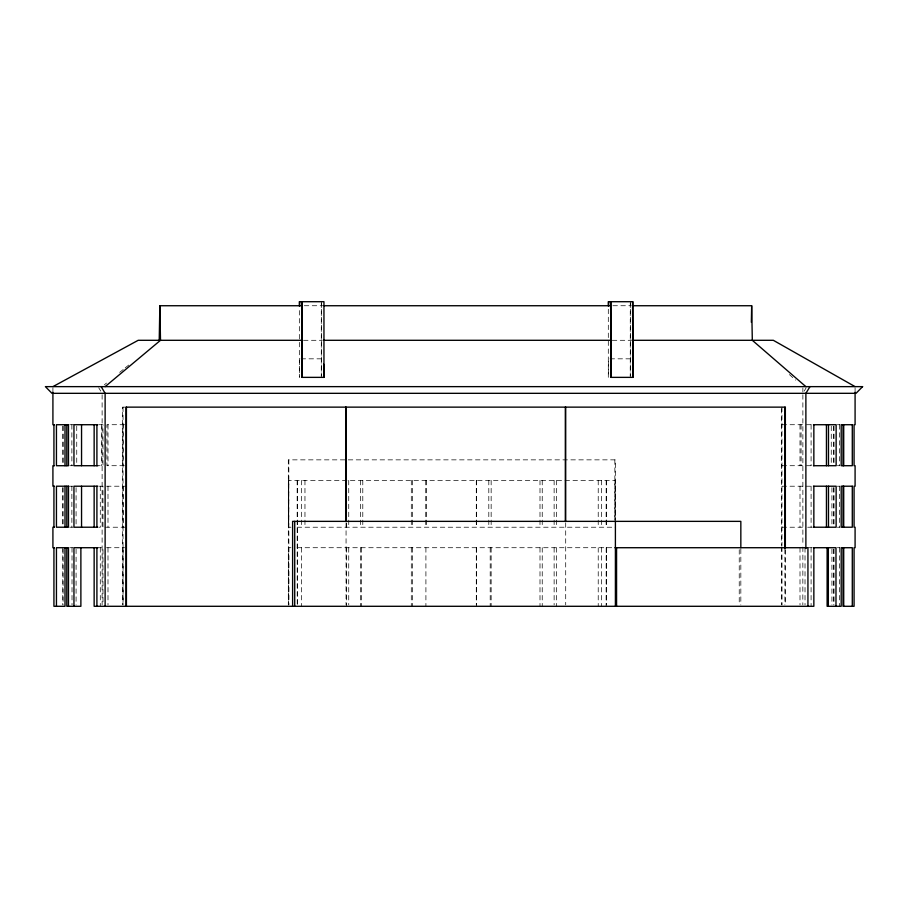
<?xml version="1.0" encoding="UTF-8"?>
<svg xmlns="http://www.w3.org/2000/svg" width="908" height="908" viewBox="0 0 908 908"><rect width="100%" height="100%" fill="white"/><g stroke="black" fill="none" stroke-linecap="round" stroke-linejoin="round"><path stroke-width="0.68" stroke-dasharray="4.54 3.41" d="M299.651 360.158L299.334 377.365L299.334 307.313M321.296 377.365L321.636 301.706M608.598 361.486L608.303 377.365L608.303 307.313M630.265 377.365L630.606 301.706M804.193 391.098L806.179 387.75M104.318 384.856L106.508 383.074M119.686 372.382L124.078 368.818M125.179 367.922L129.572 364.358M304.271 305.735L322.68 305.735M612.911 305.735L631.321 305.735M303.499 340.296L322.034 340.296M612.276 340.296L630.685 340.296M301.047 358.83L322.238 358.83M610.017 358.83L631.208 358.83M125.474 407.136L122.648 407.136L122.648 604.887M69.859 424.717L74.842 424.717M99.063 424.717L102.979 424.717L102.979 465.713L96.906 465.713M124.566 424.717L106.917 424.717L106.917 465.713L125.951 465.713M782.049 424.717L805.135 424.717M806.486 424.717L812.626 424.717M837.358 424.717L839.9 424.717M69.859 465.713L73.196 465.713M782.049 465.713L805.135 465.713M806.486 465.713L812.626 465.713M837.358 465.713L839.9 465.713M68.486 486.211L74.842 486.211M99.335 486.211L102.979 486.211L102.979 527.219L99.335 527.219M106.542 486.211L125.951 486.211M782.049 486.211L812.626 486.211M837.358 486.211L839.9 486.211M69.757 527.219L73.196 527.219M105.169 527.219L125.951 527.219M290.946 527.219L288.438 527.219L288.438 480.355L615.386 480.355L615.284 520.329L615.386 459.857L288.313 459.857L288.313 604.887M297.143 527.219L615.386 527.219M782.049 527.219L805.271 527.219M807.711 527.219L812.626 527.219M837.358 527.219L839.9 527.219M69.757 547.717L73.196 547.717M96.906 547.717L102.979 547.717L102.979 604.898M106.542 547.717L124.566 547.717M290.946 547.717L288.438 547.717L288.438 604.898M297.143 547.717L614.126 547.717M807.711 547.717L812.626 547.717M837.358 547.717L839.9 547.717M789.393 374.584L795.624 380.146M98.7 387.75L100.754 391.098M855.086 388.045L855.086 392.279M839.514 424.717L839.514 465.713M839.514 486.211L839.514 527.219M839.514 547.717L839.514 606.294M834.043 426.124L834.043 464.306M834.043 487.63L834.043 525.8M834.043 549.113L834.043 604.898M833.533 426.124L833.533 464.306M833.533 487.63L833.533 525.8M833.533 549.113L833.533 604.898M831.921 487.63L831.921 525.8M831.921 549.113L831.921 604.898M831.263 426.124L831.263 464.306M811.094 424.717L811.094 465.713M811.094 486.211L811.094 527.219M811.094 547.717L811.094 606.294M805.021 547.717L805.021 604.898M802.876 387.977L802.876 391.984M802.876 394.73L802.876 545.651M802.876 547.059L802.831 604.898M801.083 424.717L801.083 465.713M800.005 424.717L800.005 465.713M800.005 486.211L800.005 527.219M800.005 547.717L800.005 604.898M785.352 549.794L785.352 604.887M784.887 549.113L784.887 604.898M781.97 407.136L781.97 545.56M781.97 546.968L782.049 604.898M781.584 408.555L781.584 545.56M781.584 546.968L781.584 604.887M740.837 549.113L740.837 604.898M739.237 549.669L739.237 604.876M630.265 303.102L630.265 375.969M614.977 480.355L614.977 520.329M614.852 459.857L614.852 520.409M606.601 480.355L606.601 527.219M606.601 547.717L606.601 604.898M606.499 480.355L606.499 527.219M606.499 547.717L606.499 604.898M606.192 480.355L606.113 527.219M606.192 547.717L606.113 606.294M601.516 480.355L601.516 527.219M601.516 547.717L601.516 606.294M598.224 480.355L598.224 527.219M598.224 547.717L598.224 606.294M565.707 522.781L565.707 604.876M556.354 480.355L556.354 527.219M556.354 547.717L556.354 606.294M554.13 480.355L554.13 527.219M554.13 547.717L554.13 604.898M542.235 480.355L542.235 527.219M542.235 547.717L542.235 606.294M539.999 480.355L539.999 527.219M539.999 547.717L539.999 606.294M491.149 480.355L491.149 527.219M491.149 547.717L491.149 606.294M490.195 547.717L490.195 606.294M488.81 480.355L488.81 527.219M476.552 480.355L476.552 527.219M476.552 547.717L476.552 606.294M476.291 480.355L476.291 527.219M476.291 547.717L476.291 604.898M426.261 480.355L426.261 527.219M425.818 480.355L425.818 527.219M425.909 547.717L425.909 606.294M412.414 480.355L412.414 527.219M412.414 547.717L412.414 606.294M411.301 480.355L411.301 527.219M411.301 547.717L411.301 606.294M362.791 480.355L362.791 527.219M361.498 547.717L361.498 606.294M360.397 480.355L360.397 527.219M360.397 547.717L360.397 606.294M348.74 480.355L348.74 527.219M348.74 547.717L348.74 604.898M346.345 523.087L346.345 527.219M346.345 547.717L346.345 606.294M346.061 522.781L346.061 604.876M321.296 303.102L321.296 375.969M304.963 480.355L304.963 527.219M301.535 480.355L301.535 527.219M301.535 547.717L301.615 606.294M297.631 480.355L297.529 604.898M297.143 480.355L297.222 606.294M288.846 459.857L288.846 604.887M288.744 480.355L288.744 527.219M288.744 547.717L288.744 604.898M123.113 424.717L123.113 465.713M123.113 486.211L123.113 527.219M123.113 547.717L123.113 604.898M123.034 407.136L123.034 604.876M107.995 424.717L107.995 465.713M107.995 486.211L107.995 527.219M107.995 547.717L107.995 604.898M102.116 394.73L102.116 604.887M101.514 424.717L101.514 465.713M100.289 486.211L100.289 527.219M100.289 547.717L100.289 606.294M76.737 426.124L76.737 464.306M76.079 487.63L76.079 525.8M76.079 549.113L76.079 604.898M72.016 547.717L72.016 604.898M71.868 424.717L71.868 465.713M71.868 486.211L71.868 527.219M63.254 426.124L63.254 464.306M63.151 487.63L63.151 525.8M63.095 549.113L63.095 604.898M62.788 547.717L62.788 604.898M62.697 426.124L62.697 464.306M62.663 487.63L62.663 525.8M52.914 388.045L52.914 392.279"/><path stroke-width="1.36" d="M159.218 340.296L159.853 305.735L301.433 305.735M751.359 322.317L751.665 305.735L632.74 305.735M809.981 386.638L805.884 393.323L805.884 548.466M105.124 386.638L160.5 340.296L159.853 305.735M52.914 386.638L138.198 340.296L302.08 340.296M324.088 305.735L610.085 305.735M323.316 340.296L610.721 340.296M631.968 340.296L773.321 340.296L855.086 386.638M301.649 301.706L301.989 377.365L323.952 377.365L323.952 301.706L299.334 301.706L299.334 305.905M610.619 301.706L610.959 377.365L632.921 377.365L632.921 301.706L608.303 301.706L608.303 305.905M54.401 424.717L52.914 424.717L52.914 392.279M97.837 424.717L73.957 424.717L73.957 465.713L97.837 465.713M813.466 424.717L836.132 424.717L836.132 465.713L813.466 465.713M54.401 465.713L52.914 465.713L52.914 486.211L54.401 486.211M97.837 486.211L73.957 486.211L73.957 527.219L97.837 527.219M813.466 486.211L836.132 486.211L836.132 527.219L813.466 527.219M54.401 527.219L52.914 527.219L52.914 547.717L54.401 547.717M97.837 547.717L73.957 547.717L73.957 606.294M614.909 547.717L807.938 547.717L807.938 606.294M813.466 547.717L835.984 547.717L835.984 606.294M805.884 386.638L752.312 340.296L751.665 305.735M101.163 386.638L105.124 393.323L105.124 606.294M632.921 377.365L632.581 301.706M323.713 364.131L323.952 377.365M855.086 392.279L855.086 424.717L854.065 424.717L854.065 465.713L855.086 465.713L855.086 486.211L854.065 486.211L854.065 527.219L855.086 527.219L855.086 547.717L854.065 547.717L854.065 606.294L842.999 606.294L842.999 547.717M852.294 606.294L852.294 547.717L841.183 547.717L841.183 606.294L827.12 606.294L827.12 547.717M843.714 424.717L843.714 465.713M843.714 486.211L843.714 527.219M843.714 547.717L843.714 606.294M842.999 424.717L842.999 465.713M842.999 486.211L842.999 527.219M828.482 424.717L828.482 465.713M828.482 486.211L828.482 527.219M828.334 547.717L828.334 606.294M826.45 424.717L826.45 465.713M826.45 486.211L826.45 527.219M813.852 424.717L813.852 465.713M813.852 486.211L813.852 527.219M813.852 547.717L813.852 606.294L94.148 606.294L94.148 547.717M785.352 548.387L785.352 407.136L126.03 407.136L126.03 606.294M784.966 407.136L784.966 548.387M740.837 547.717L740.837 521.362L292.614 521.362L292.614 606.294M616.566 547.717L616.566 606.294M615.397 521.362L615.397 606.294M610.959 301.706L610.959 377.365M608.644 301.706L608.644 305.882M565.707 407.136L565.707 521.362M565.321 407.136L565.321 521.362M346.061 407.136L346.061 521.362M345.676 407.136L345.676 521.362M301.989 301.706L301.989 377.365M299.674 301.706L299.674 305.882M294.714 521.362L294.714 606.294M126.416 407.136L126.416 606.294M96.906 424.717L96.906 465.713M96.906 486.211L96.906 527.219M96.906 547.717L96.906 606.294M94.148 424.717L94.148 465.713M94.148 486.211L94.148 527.219M81.55 424.717L81.55 465.713M81.55 486.211L81.55 527.219M80.88 547.717L80.88 606.294L66.817 606.294L66.817 547.717M68.486 606.294L68.486 547.717L56.444 547.717L56.444 606.294M66.817 424.717L66.817 465.713M66.817 486.211L66.817 527.219M65.001 424.717L65.001 465.713M65.001 486.211L65.001 527.219M65.001 547.717L65.001 606.294L53.935 606.294L53.935 547.717M53.935 424.717L53.935 465.713M53.935 486.211L53.935 527.219M862.6 386.638L856.04 393.312L805.884 393.323L51.96 393.323L45.4 386.638L862.6 386.638M68.486 424.717L56.444 424.717L56.444 465.713L68.486 465.713L68.486 424.717M852.294 424.717L841.183 424.717L841.183 465.713L852.294 465.713L852.294 424.717M68.486 486.211L56.444 486.211L56.444 527.219L68.486 527.219L68.486 486.211M852.294 486.211L841.183 486.211L841.183 527.219L852.294 527.219L852.294 486.211"/></g></svg>
